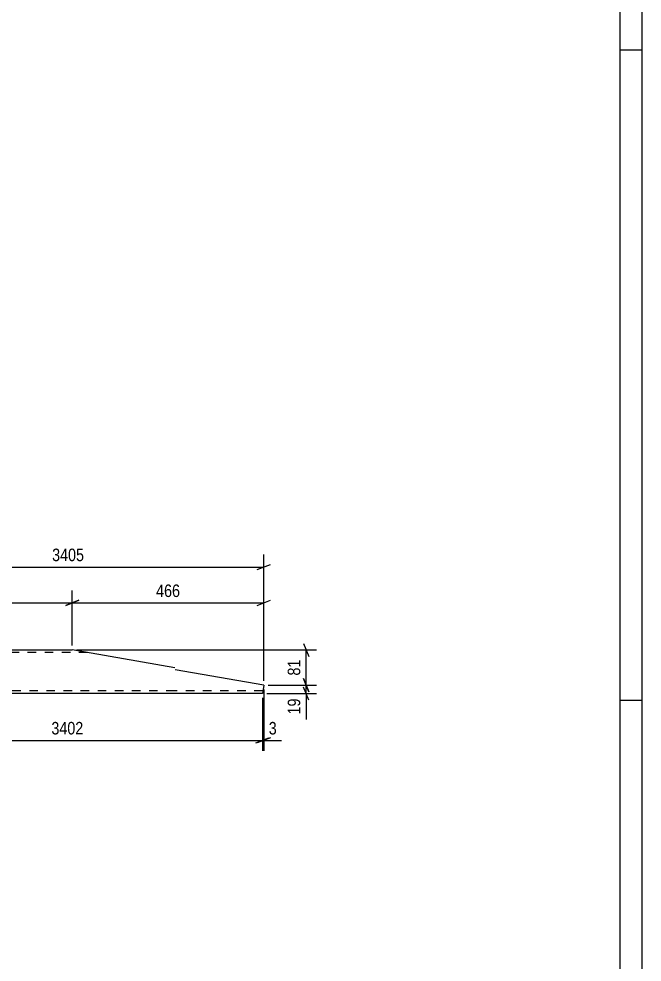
# Model space of a CAD drawing. Header units: millimetres. Extents: x 0 to 1189, y 0 to 841.
# Drawn here: x 1046.1 to 1189, y 238.1 to 454.2 of the extents above; entities that cross this region are included whole.
import ezdxf

# ---------------------------------------------------------------- set-up
doc = ezdxf.new("R2010")
doc.units = ezdxf.units.MM
doc.linetypes.add('DXK_LINE_DOT2', pattern=[3.9198, 1.9599, -1.9599])
doc.styles.add('Arial Narrow', font='ARIALN.TTF', dxfattribs={"height": 0.2})

# ---------------------------------------------------------------- blocks, each defined once
blk = doc.blocks.new('Unknown-814734972-1132')
at = {"color": 5, "linetype": 'Continuous'}
for p, q in [((1189, 0), (1189, 841)), ((1184, 5), (1184, 836)), ((1189, 447), (1184, 447)), ((1189, 298), (1184, 298))]:
    blk.add_line(p, q, dxfattribs=at)
blk = doc.blocks.new('Part-814734972-35286 - 35285')
at = {"color": 2, "linetype": 'Continuous'}
for p, q in [((1017.59, 308.41), (1018.28, 309.61)), ((1018.28, 309.61), (1038.28, 309.61)), ((1038.38, 309.61), (1058.38, 309.61)), ((1081.85, 305.55), (1058.38, 309.61)), ((1017.59, 308.41), (1012.55, 299.61)), ((1102.28, 301.54), (1081.95, 305.06)), ((1102.28, 301.54), (1101.95, 299.61)), ((1038.28, 299.61), (1012.55, 299.61)), ((1081.85, 299.61), (1038.38, 299.61)), ((1101.95, 299.61), (1081.95, 299.61))]:
    blk.add_line(p, q, dxfattribs=at)
at = {"color": 7, "linetype": 'DXK_LINE_DOT2'}
for p, q in [((1018.08, 309.25), (1018.28, 309.61)), ((1038.28, 309.01), (1017.94, 309.01)), ((1061.85, 309.01), (1038.38, 309.01)), ((1038.28, 300.21), (1012.89, 300.21)), ((1081.85, 300.21), (1038.38, 300.21)), ((1102.05, 300.21), (1081.95, 300.21))]:
    blk.add_line(p, q, dxfattribs=at)
blk = doc.blocks.new('StraightDimension-814734972-36494 - 35285')
at = {"color": 7, "linetype": 'Continuous'}
for p, q in [((1012.55, 300.61), (1012.55, 331.46)), ((1102.28, 302.54), (1102.28, 331.46)), ((1014.05, 329.21), (1011.05, 328.01)), ((1012.55, 328.61), (1102.28, 328.61)), ((1100.78, 328.01), (1103.78, 329.21))]:
    blk.add_line(p, q, dxfattribs=at)
at = {"color": 0}
blk.add_wipeout([(1061.67, 329.36), (1061.67, 333.56), (1053.16, 333.56), (1053.16, 329.36)], dxfattribs=at)
at = {"color": 3, "style": 'Arial Narrow'}
blk.add_text('3405', height=2.863, dxfattribs=at).set_placement((1053.76, 329.96))
blk = doc.blocks.new('StraightDimension-814734972-36387 - 35285')
at = {"color": 7, "linetype": 'Continuous'}
for p, q in [((1111.37, 303.04), (1112.57, 300.04)), ((1103.28, 301.54), (1114.37, 301.54)), ((1112.57, 298.11), (1111.37, 301.11)), ((1111.97, 299.61), (1111.97, 301.54)), ((1102.95, 299.61), (1114.37, 299.61))]:
    blk.add_line(p, q, dxfattribs=at)
at = {"color": 0}
blk.add_wipeout([(1111.22, 299.08), (1107.02, 299.08), (1107.02, 294.23), (1111.22, 294.23)], dxfattribs=at)
at = {"color": 7, "linetype": 'Continuous'}
blk.add_line((1111.97, 299.61), (1111.97, 293.7), dxfattribs=at)
blk.add_line((1111.97, 299.61), (1111.97, 293.7), dxfattribs=at)
at = {"color": 3, "style": 'Arial Narrow'}
blk.add_text('19', height=2.863, rotation=90.0002, dxfattribs=at).set_placement((1110.62, 294.83))
blk = doc.blocks.new('StraightDimension-814734972-36286 - 35285')
at = {"color": 7, "linetype": 'Continuous'}
for p, q in [((1058.38, 310.61), (1058.38, 323.24)), ((1102.28, 302.54), (1102.28, 323.24)), ((1059.88, 320.99), (1056.88, 319.79)), ((1058.38, 320.39), (1102.28, 320.39)), ((1100.78, 319.79), (1103.78, 320.99))]:
    blk.add_line(p, q, dxfattribs=at)
at = {"color": 0}
blk.add_wipeout([(1083.67, 321.14), (1083.67, 325.34), (1076.99, 325.34), (1076.99, 321.14)], dxfattribs=at)
at = {"color": 3, "style": 'Arial Narrow'}
blk.add_text('466', height=2.863, dxfattribs=at).set_placement((1077.59, 321.74))
blk = doc.blocks.new('StraightDimension-814734972-36386 - 35285')
at = {"color": 7, "linetype": 'Continuous'}
for p, q in [((1059.38, 309.61), (1114.37, 309.61)), ((1111.37, 311.11), (1112.57, 308.11)), ((1111.97, 301.54), (1111.97, 309.61)), ((1112.57, 300.04), (1111.37, 303.04)), ((1103.28, 301.54), (1114.37, 301.54))]:
    blk.add_line(p, q, dxfattribs=at)
at = {"color": 0}
blk.add_wipeout([(1111.22, 308), (1107.02, 308), (1107.02, 303.15), (1111.22, 303.15)], dxfattribs=at)
at = {"color": 3, "style": 'Arial Narrow'}
blk.add_text('81', height=2.863, rotation=90.0002, dxfattribs=at).set_placement((1110.62, 303.75))
blk = doc.blocks.new('StraightDimension-814734972-36287 - 35285')
at = {"color": 7, "linetype": 'Continuous'}
for p, q in [((1018.28, 310.61), (1018.28, 323.24)), ((1058.38, 310.61), (1058.38, 323.24)), ((1019.78, 320.99), (1016.78, 319.79)), ((1018.28, 320.39), (1058.38, 320.39)), ((1056.88, 319.79), (1059.88, 320.99))]:
    blk.add_line(p, q, dxfattribs=at)
at = {"color": 0}
blk.add_wipeout([(1042.58, 321.14), (1042.58, 325.34), (1034.07, 325.34), (1034.07, 321.14)], dxfattribs=at)
at = {"color": 3, "style": 'Arial Narrow'}
blk.add_text('2882', height=2.863, dxfattribs=at).set_placement((1034.67, 321.74))
blk = doc.blocks.new('StraightDimension-814734972-36508 - 35285')
at = {"color": 7, "linetype": 'Continuous'}
for p, q in [((1102.28, 300.54), (1102.28, 286.5)), ((1101.95, 298.61), (1101.95, 286.5)), ((1100.45, 288.3), (1103.45, 289.5)), ((1103.78, 289.5), (1100.78, 288.3)), ((1101.95, 288.9), (1102.28, 288.9))]:
    blk.add_line(p, q, dxfattribs=at)
at = {"color": 0}
blk.add_wipeout([(1105.83, 289.65), (1105.83, 293.85), (1102.81, 293.85), (1102.81, 289.65)], dxfattribs=at)
at = {"color": 7, "linetype": 'Continuous'}
blk.add_line((1102.28, 288.9), (1106.36, 288.9), dxfattribs=at)
blk.add_line((1102.28, 288.9), (1106.36, 288.9), dxfattribs=at)
at = {"color": 3, "style": 'Arial Narrow'}
blk.add_text('3', height=2.86, dxfattribs=at).set_placement((1103.41, 290.25))
blk = doc.blocks.new('StraightDimension-814734972-36509 - 35285')
at = {"color": 7, "linetype": 'Continuous'}
for p, q in [((1012.55, 298.61), (1012.55, 286.5)), ((1101.95, 298.61), (1101.95, 286.5)), ((1014.05, 289.5), (1011.05, 288.3)), ((1012.55, 288.9), (1101.95, 288.9)), ((1100.45, 288.3), (1103.45, 289.5))]:
    blk.add_line(p, q, dxfattribs=at)
at = {"color": 0}
blk.add_wipeout([(1061.5, 289.65), (1061.5, 293.85), (1052.99, 293.85), (1052.99, 289.65)], dxfattribs=at)
at = {"color": 3, "style": 'Arial Narrow'}
blk.add_text('3402', height=2.863, dxfattribs=at).set_placement((1053.59, 290.25))

msp = doc.modelspace()

# ---------------------------------------------------------------- block references
for name in ['Unknown-814734972-1132', 'Part-814734972-35286 - 35285']:
    msp.add_blockref(name, (0, 0))

# ---------------------------------------------------------------- next in the draw order: block references
msp.add_blockref('StraightDimension-814734972-36494 - 35285', (0, 0))

# ---------------------------------------------------------------- next in the draw order: block references
msp.add_blockref('StraightDimension-814734972-36387 - 35285', (0, 0))

# ---------------------------------------------------------------- next in the draw order: block references
msp.add_blockref('StraightDimension-814734972-36286 - 35285', (0, 0))

# ---------------------------------------------------------------- next in the draw order: block references
msp.add_blockref('StraightDimension-814734972-36386 - 35285', (0, 0))

# ---------------------------------------------------------------- next in the draw order: block references
for name in ['StraightDimension-814734972-36287 - 35285', 'StraightDimension-814734972-36508 - 35285']:
    msp.add_blockref(name, (0, 0))

# ---------------------------------------------------------------- next in the draw order: block references
msp.add_blockref('StraightDimension-814734972-36509 - 35285', (0, 0))

doc.saveas('drawing.dxf')
